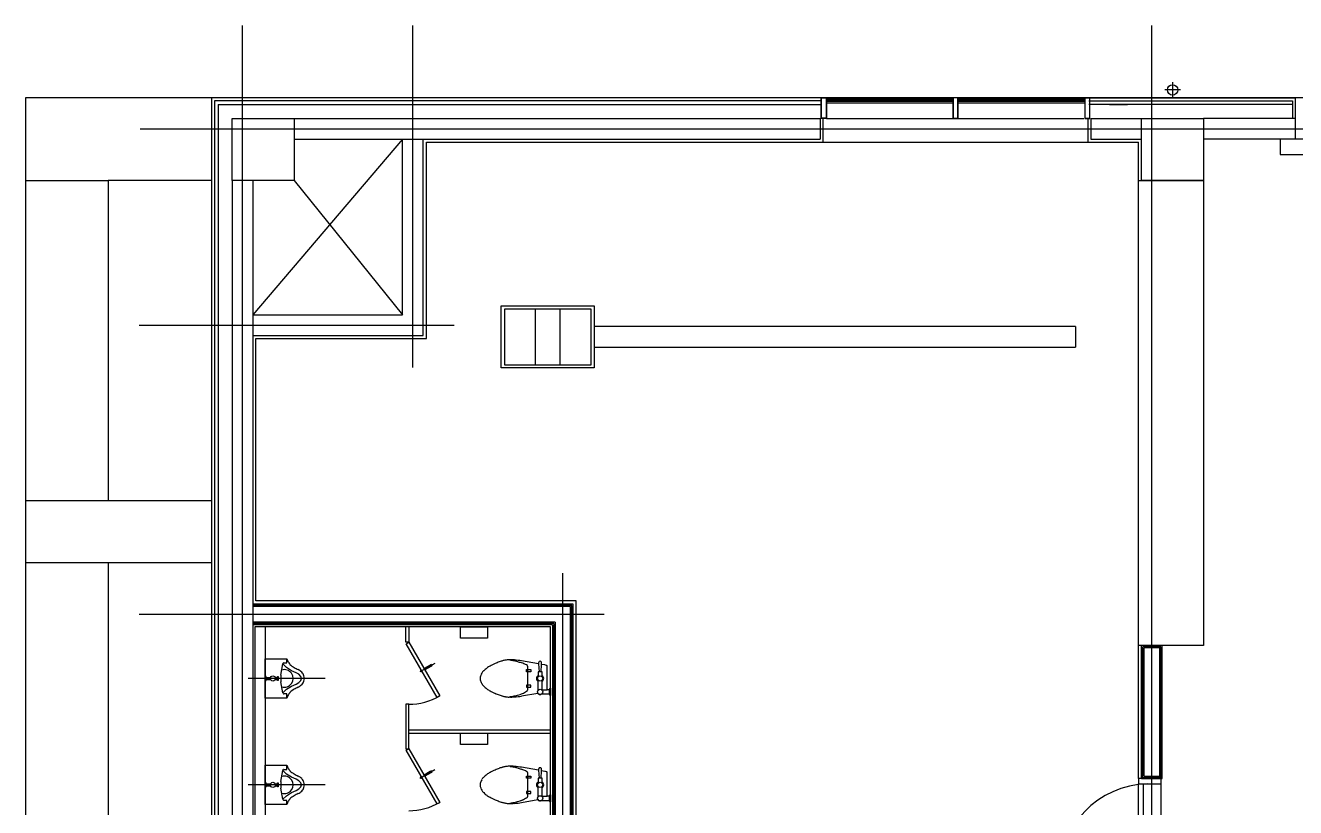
# Model space of a CAD drawing. Header units: millimetres. Extents: x 0 to 356400, y 0 to 68257.
# Drawn here: x 20444.2 to 20935.8, y 7043.1 to 7345.9 of the extents above; entities that cross this region are included whole.
import ezdxf

# ---------------------------------------------------------------- set-up
doc = ezdxf.new("R2010")
doc.units = ezdxf.units.MM
doc.header["$LTSCALE"] = 75
doc.layers.add('8', color=8, linetype='Continuous')

# ---------------------------------------------------------------- blocks, each defined once
blk = doc.blocks.new('G$C7369CDF7')
at = {"layer": '8'}
for p, q in [((1230, 85650), (1230, 9550)), ((1530, 10660), (1530, 38660)), ((1780, 21690), (1780, 28410)), ((1230, 28260), (1230, 21840)), ((1630, 28260), (1630, 21840)), ((1430, 21840), (1230, 21840)), ((1230, 19790), (1230, 21840)), ((1260, 21810), (1430, 21810)), ((1260, 19840), (1260, 21810)), ((1295, 21810), (1295, 19840)), ((1630, 21840), (1430, 21840)), ((1430, 21840), (1430, 20950)), ((1630, 21840), (1630, 20950)), ((1630, 21690), (1780, 21690)), ((1430, 20350), (1430, 20950)), ((1430, 20950), (2030, 20950)), ((2030, 20320), (2030, 20950)), ((2030, 20950), (6530, 20950)), ((2030, 20950), (2030, 20350)), ((6530, 20950), (6530, 20320)), ((1080, 20650), (1230, 20650)), ((1155, 20725), (1155, 20575)), ((7820, 20550), (6530, 20550)), ((6530, 20550), (6530, 20350)), ((7808, 20537), (6543, 20537)), ((6543, 20537), (6543, 20362)), ((7795, 20525), (6555, 20525)), ((6555, 20525), (6555, 20375)), ((7795, 20375), (7795, 20525)), ((7808, 20362), (7808, 20537)), ((7820, 20350), (7820, 20550)), ((7870, 20540), (7820, 20540)), ((7820, 20540), (7820, 20320)), ((8770, 20540), (7870, 20540)), ((7870, 20320), (7870, 20540)), ((14930, 20450), (530, 20450)), ((1430, 19860), (1430, 20350)), ((2030, 20350), (1430, 20350)), ((1630, 19860), (1630, 20350)), ((1660, 19830), (1660, 20320)), ((2030, 20320), (1660, 20320)), ((6530, 20320), (2030, 20320)), ((7820, 20350), (6530, 20350)), ((6530, 20350), (6530, 20320)), ((7820, 20320), (6530, 20320)), ((7808, 20362), (6543, 20362)), ((7795, 20375), (6555, 20375)), ((7820, 20320), (7870, 20320)), ((7870, 20365), (8770, 20365)), ((8770, 20320), (7870, 20320)), ((1260, 20040), (1260, 20180)), ((1295, 20040), (1295, 20215)), ((1430, 19850), (1230, 19850)), ((1230, 19850), (1230, 19800)), ((1230, 19800), (1230, 18575)), ((1230, 19800), (1430, 19800)), ((1428, 19848), (1232, 19848)), ((1232, 19848), (1232, 19802)), ((1232, 19802), (1428, 19802)), ((1232, 19802), (1232, 19802)), ((1238, 19800), (1238, 18575)), ((1246, 19800), (1246, 18575)), ((1258, 19800), (1258, 18575)), ((1266, 19800), (1266, 18575)), ((1280, 18575), (1280, 19800)), ((1428, 19802), (1428, 19848)), ((1430, 19860), (1630, 19860)), ((1430, 19800), (1430, 19850)), ((1430, 19830), (1660, 19830)), ((1430, 17300), (1430, 19790)), ((1660, 17270), (1660, 19830)), ((3445, 19712), (3645, 19712)), ((3445, 19712), (3445, 15054)), ((3645, 15054), (3645, 19712)), ((1430, 18575), (1230, 18575)), ((1230, 18575), (1230, 18525)), ((1428, 18573), (1232, 18573)), ((1232, 18573), (1232, 18527)), ((1428, 18527), (1428, 18573)), ((1430, 18525), (1430, 18575)), ((1230, 18525), (1230, 17300)), ((1230, 18525), (1430, 18525)), ((1232, 18527), (1428, 18527)), ((1232, 18527), (1232, 18527)), ((1238, 18525), (1238, 17300)), ((1246, 18525), (1246, 17300)), ((1258, 18525), (1258, 17300)), ((1266, 18525), (1266, 17300)), ((1280, 17300), (1280, 18525)), ((1230, 17250), (1230, 17300)), ((1230, 17300), (1430, 17300)), ((1230, 17250), (1230, 11350)), ((1430, 17250), (1230, 17250)), ((1232, 17252), (1232, 17298)), ((1232, 17298), (1428, 17298)), ((1428, 17252), (1232, 17252)), ((1260, 17250), (1260, 11380)), ((1295, 11415), (1295, 17250)), ((1428, 17298), (1428, 17252)), ((1430, 17300), (1430, 17250)), ((1660, 17270), (1430, 17270)), ((1430, 12150), (1430, 17240)), ((1430, 17240), (1630, 17240)), ((1630, 12150), (1630, 17240)), ((1660, 13430), (1660, 17270)), ((6230, 15150), (6230, 10650)), ((3245, 14154), (3245, 15054)), ((3245, 15054), (3845, 15054)), ((3275, 15024), (3275, 14184)), ((3815, 15024), (3275, 15024)), ((3815, 14184), (3815, 15024)), ((3845, 15054), (3845, 14154)), ((9000, 14880), (6100, 14880)), ((6100, 14880), (6100, 11780)), ((10430, 14750), (5830, 14750)), ((6130, 14850), (6130, 11750)), ((10230, 14850), (6130, 14850)), ((6143, 14838), (6143, 11750)), ((10218, 14838), (6143, 14838)), ((6155, 14825), (6155, 11750)), ((10205, 14825), (6155, 14825)), ((3815, 14724), (3275, 14724)), ((6305, 14675), (6305, 11750)), ((6305, 14675), (10205, 14675)), ((6318, 14663), (6318, 11750)), ((6318, 14663), (10218, 14663)), ((6330, 14650), (6330, 11750)), ((6330, 14650), (10230, 14650)), ((10080, 14630), (6350, 14630)), ((6350, 14630), (6350, 11770)), ((6945, 14630), (7015, 14630)), ((6945, 14630), (6950, 14620)), ((7010, 14620), (7015, 14630)), ((7350, 14630), (7350, 13260)), ((7380, 13260), (7380, 14630)), ((7975, 14630), (8045, 14630)), ((7975, 14630), (7980, 14620)), ((8040, 14620), (8045, 14630)), ((6709, 14516), (6680, 14350)), ((6715, 14544), (6700, 14545)), ((6700, 14515), (6709, 14516)), ((6709, 14516), (6785, 14520)), ((6720, 14575), (6715, 14544)), ((6785, 14540), (6715, 14544)), ((6850, 14600), (6775, 14600)), ((6835, 14550), (6785, 14550)), ((6785, 14550), (6785, 14510)), ((6785, 14510), (6835, 14510)), ((6925, 14600), (6850, 14600)), ((6965, 14550), (6865, 14550)), ((6965, 14510), (6865, 14510)), ((6950, 14620), (6960, 14620)), ((7000, 14620), (6960, 14620)), ((6960, 14620), (6960, 14599)), ((6960, 14545), (6960, 14599)), ((7020, 14350), (6992, 14508)), ((7000, 14545), (7000, 14620)), ((7000, 14620), (7010, 14620)), ((7739, 14516), (7710, 14350)), ((7745, 14544), (7730, 14545)), ((7730, 14515), (7739, 14516)), ((7739, 14516), (7815, 14520)), ((7750, 14575), (7745, 14544)), ((7815, 14540), (7745, 14544)), ((7880, 14600), (7805, 14600)), ((7865, 14550), (7815, 14550)), ((7815, 14550), (7815, 14510)), ((7815, 14510), (7865, 14510)), ((7955, 14600), (7880, 14600)), ((7995, 14550), (7895, 14550)), ((7995, 14510), (7895, 14510)), ((7980, 14620), (7990, 14620)), ((8030, 14620), (7990, 14620)), ((7990, 14620), (7990, 14599)), ((7990, 14545), (7990, 14599)), ((8050, 14350), (8022, 14508)), ((8030, 14545), (8030, 14620)), ((8030, 14620), (8040, 14620)), ((3815, 14484), (3275, 14484)), ((3275, 14484), (3275, 14184)), ((6850, 14410), (6735, 14410)), ((6765, 14400), (6765, 14440)), ((6765, 14440), (6785, 14440)), ((6785, 14400), (6765, 14400)), ((6785, 14440), (6785, 14400)), ((6965, 14410), (6850, 14410)), ((6915, 14440), (6915, 14400)), ((6935, 14440), (6915, 14440)), ((6915, 14400), (6935, 14400)), ((6935, 14400), (6935, 14440)), ((7880, 14410), (7765, 14410)), ((7795, 14400), (7795, 14440)), ((7795, 14440), (7815, 14440)), ((7815, 14400), (7795, 14400)), ((7815, 14440), (7815, 14400)), ((7995, 14410), (7880, 14410)), ((7945, 14440), (7945, 14400)), ((7965, 14440), (7945, 14440)), ((7945, 14400), (7965, 14400)), ((7965, 14400), (7965, 14440)), ((3845, 14154), (3245, 14154)), ((3275, 14184), (3815, 14184)), ((6350, 14020), (6460, 14020)), ((6350, 13760), (6350, 14020)), ((6460, 14020), (6460, 13760)), ((7380, 14020), (7490, 14020)), ((7380, 13760), (7380, 14020)), ((7490, 14020), (7490, 13760)), ((3430, 10650), (3430, 13700)), ((6460, 13760), (6350, 13760)), ((7490, 13760), (7380, 13760)), ((6500, 13260, 0), (7020, 13560, 0)), ((7035, 13534, 0), (6515, 13234, 0)), ((7020, 13560, 0), (7035, 13534, 0)), ((7530, 13260, 0), (8050, 13560, 0)), ((8065, 13534, 0), (7545, 13234, 0)), ((8050, 13560, 0), (8065, 13534, 0)), ((3530, 13400), (1630, 13400)), ((3560, 13430), (1660, 13430)), ((3530, 11750), (3530, 13400)), ((3560, 11780), (3560, 13430)), ((6704, 13510, 0), (6787, 13365, 0)), ((6714, 13479, 0), (6725, 13486, 0)), ((6714, 13479, 0), (6719, 13471, 0)), ((6719, 13471, 0), (6730, 13478, 0)), ((6720, 13472, 0), (6723, 13466, 0)), ((6721, 13466, 0), (6733, 13472, 0)), ((6721, 13466, 0), (6755, 13408, 0)), ((6725, 13486, 0), (6730, 13478, 0)), ((6729, 13477, 0), (6732, 13472, 0)), ((6733, 13472, 0), (6766, 13415, 0)), ((6742, 13401, 0), (6779, 13422, 0)), ((6742, 13400, 0), (6780, 13421, 0)), ((6742, 13401, 0), (6742, 13400, 0)), ((6779, 13422, 0), (6780, 13421, 0)), ((7734, 13510, 0), (7817, 13365, 0)), ((7744, 13479, 0), (7755, 13486, 0)), ((7744, 13479, 0), (7749, 13471, 0)), ((7749, 13471, 0), (7760, 13478, 0)), ((7750, 13472, 0), (7753, 13466, 0)), ((7751, 13466, 0), (7763, 13472, 0)), ((7751, 13466, 0), (7785, 13408, 0)), ((7755, 13486, 0), (7760, 13478, 0)), ((7759, 13477, 0), (7762, 13472, 0)), ((7763, 13472, 0), (7796, 13415, 0)), ((7772, 13401, 0), (7809, 13422, 0)), ((7772, 13400, 0), (7810, 13421, 0)), ((7772, 13401, 0), (7772, 13400, 0)), ((7809, 13422, 0), (7810, 13421, 0)), ((3840, 13300), (530, 13300)), ((6767, 13379, 0), (6785, 13390, 0)), ((6768, 13377, 0), (6767, 13379, 0)), ((6787, 13388, 0), (6768, 13377, 0)), ((6768, 13377, 0), (6771, 13376, 0)), ((6786, 13385, 0), (6771, 13376, 0)), ((6787, 13388, 0), (6785, 13390, 0)), ((6787, 13388, 0), (6786, 13385, 0)), ((7797, 13379, 0), (7815, 13390, 0)), ((7798, 13377, 0), (7797, 13379, 0)), ((7817, 13388, 0), (7798, 13377, 0)), ((7798, 13377, 0), (7801, 13376, 0)), ((7816, 13385, 0), (7801, 13376, 0)), ((7817, 13388, 0), (7815, 13390, 0)), ((7817, 13388, 0), (7816, 13385, 0)), ((1630, 13200), (3330, 11750)), ((3330, 13200), (1630, 13200)), ((2030, 12150), (3330, 13200)), ((3330, 11750), (3330, 13200)), ((6350, 13260), (6500, 13260)), ((6500, 13230), (6350, 13230)), ((6500, 13260), (6500, 13230)), ((6515, 13234, 0), (6500, 13260, 0)), ((7100, 13260), (7100, 13230)), ((7530, 13260), (7100, 13260)), ((7100, 13230), (7530, 13230)), ((7530, 13230), (7530, 13260)), ((7545, 13234, 0), (7530, 13260, 0)), ((6850, 12452), (6850, 11705)), ((7880, 12452), (7880, 11705)), ((6795, 12170), (6775, 12125)), ((6810, 12195), (6795, 12170)), ((6830, 12215), (6810, 12195)), ((6850, 12220), (6830, 12215)), ((6870, 12215), (6850, 12220)), ((6890, 12195), (6870, 12215)), ((6905, 12170), (6890, 12195)), ((6925, 12125), (6905, 12170)), ((7825, 12170), (7805, 12125)), ((7840, 12195), (7825, 12170)), ((7860, 12215), (7840, 12195)), ((7880, 12220), (7860, 12215)), ((7900, 12215), (7880, 12220)), ((7920, 12195), (7900, 12215)), ((7935, 12170), (7920, 12195)), ((7955, 12125), (7935, 12170)), ((1430, 11550), (1430, 12150)), ((1430, 12150), (2030, 12150)), ((2030, 12150), (2030, 11550)), ((6700, 12080), (6660, 12080)), ((6660, 11870), (6660, 12080)), ((6700, 12050), (6700, 12080)), ((6745, 12075), (6710, 12040)), ((6775, 12125), (6745, 12075)), ((6955, 12075), (6925, 12125)), ((6990, 12040), (6955, 12075)), ((7040, 12080), (7000, 12080)), ((7000, 12080), (7000, 12050)), ((7040, 12080), (7040, 11870)), ((7730, 12080), (7690, 12080)), ((7690, 11870), (7690, 12080)), ((7730, 12050), (7730, 12080)), ((7775, 12075), (7740, 12040)), ((7805, 12125), (7775, 12075)), ((7985, 12075), (7955, 12125)), ((8020, 12040), (7985, 12075)), ((8070, 12080), (8030, 12080)), ((8030, 12080), (8030, 12050)), ((8070, 12080), (8070, 11870)), ((6819, 12022), (6710, 12040)), ((6830, 11990), (6830, 11995)), ((6830, 11995), (6870, 11995)), ((6870, 11990), (6830, 11990)), ((6840, 11968), (6840, 11990)), ((6840, 11870), (6840, 11922)), ((6860, 11965), (6860, 11990)), ((6860, 11870), (6860, 11922)), ((6870, 11995), (6870, 11990)), ((6990, 12040), (6882, 12022)), ((7849, 12022), (7740, 12040)), ((7860, 11990), (7860, 11995)), ((7860, 11995), (7900, 11995)), ((7900, 11990), (7860, 11990)), ((7870, 11968), (7870, 11990)), ((7870, 11870), (7870, 11922)), ((7890, 11965), (7890, 11990)), ((7890, 11870), (7890, 11922)), ((7900, 11995), (7900, 11990)), ((8020, 12040), (7912, 12022)), ((6350, 11870), (8810, 11870)), ((7040, 11870), (6660, 11870)), ((6870, 11880), (6830, 11880)), ((6830, 11880), (6830, 11870)), ((6870, 11870), (6870, 11880)), ((8070, 11870), (7690, 11870)), ((7900, 11880), (7860, 11880)), ((7860, 11880), (7860, 11870)), ((7900, 11870), (7900, 11880)), ((2030, 11750), (8830, 11750)), ((6100, 11780), (3560, 11780)), ((6350, 11770), (8810, 11770)), ((14750, 11650), (530, 11650)), ((2030, 11550), (1430, 11550)), ((2030, 11550), (8830, 11550)), ((1230, 11350), (14130, 11350)), ((1230, 11350), (1230, 9550)), ((1260, 11380), (14160, 11380)), ((1295, 11415), (14195, 11415)), ((2030, 11350), (2030, 10350)), ((5130, 11350), (5130, 9550)), ((5730, 11350), (5730, 9550)), ((1230, 10350), (1230, 9550)), ((2030, 10350), (5130, 10350)), ((2030, 9550), (2030, 10350)), ((5730, 10350), (8830, 10350)), ((1230, 9550), (16830, 9550)), ((1230, 9550), (14130, 9550)), ((1230, 9550), (2030, 9550))]:
    blk.add_line(p, q, dxfattribs=at)
for centre, radius in [((1155, 20650), 50), ((6850, 14530), 25), ((6980, 14530), 25), ((7880, 14530), 25), ((8010, 14530), 25), ((6850, 11945), 25), ((7880, 11945), 25)]:
    blk.add_circle(centre, radius, dxfattribs=at)
for centre, radius, start, end in [((8744, 20429), 874, 181.6081, 270.4388), ((6699, 14530), 15, 86.6335, 273.3665), ((6967, 14530), 251, 165.9638, 169.6403), ((6743, 14586), 20, 152.9263, 165.9638), ((6730, 14593), 5.01, 95.7106, 152.9263), ((6775, 14137), 463, 90, 95.7106), ((6850, 14530), 35, 34.8499, 145.1501), ((6850, 14530), 35, 214.8499, 325.1501), ((6925, 14137), 463, 85.6617, 90), ((6980, 14530), 25, 298.9372, 36.8699), ((7729, 14530), 15, 86.6335, 273.3665), ((7997, 14530), 251, 165.9638, 169.6403), ((7773, 14586), 20, 152.9263, 165.9638), ((7760, 14593), 5.01, 95.7106, 152.9263), ((7805, 14137), 463, 90, 95.7106), ((7880, 14530), 35, 34.8499, 145.1501), ((7880, 14530), 35, 214.8499, 325.1501), ((7955, 14137), 463, 85.6617, 90), ((8010, 14530), 25, 298.9372, 36.8699), ((6981, 14271), 291, 155.9278, 159.444), ((6765, 14368), 54.8, 135, 155.9278), ((6735, 14398), 12.3, 90, 135), ((6965, 14406), 3.54, 36.8699, 90), ((6829, 14304), 174, 29.5675, 36.8699), ((6567, 14156), 475, 26.5651, 29.5675), ((8011, 14271), 291, 155.9278, 159.444), ((7795, 14368), 54.8, 135, 155.9278), ((7765, 14398), 12.3, 90, 135), ((7995, 14406), 3.54, 36.8699, 90), ((7859, 14304), 174, 29.5675, 36.8699), ((7597, 14156), 475, 26.5651, 29.5675), ((7111, 14245), 441, 175.2364, 181.9723), ((7444, 14218), 775, 170.1534, 175.2364), ((6918, 14223), 244, 166.4166, 175.6013), ((7485, 14086), 828, 164.0546, 166.4166), ((7712, 14021), 1064, 161.9714, 164.0546), ((7236, 14176), 564, 159.444, 161.9714), ((6721, 14233), 303, 22.8053, 26.5651), ((6784, 14259), 234, 15.9454, 22.8053), ((6433, 14159), 599, 11.6565, 15.9454), ((6257, 14218), 775, 4.7636, 9.8466), ((6690, 14212), 337, 4.3987, 11.6565), ((6589, 14245), 441, 358.0277, 4.7636), ((8141, 14245), 441, 175.2364, 181.9723), ((8474, 14218), 775, 170.1534, 175.2364), ((7948, 14223), 244, 166.4166, 175.6013), ((8515, 14086), 828, 164.0546, 166.4166), ((8742, 14021), 1064, 161.9714, 164.0546), ((8266, 14176), 564, 159.444, 161.9714), ((7751, 14233), 303, 22.8053, 26.5651), ((7814, 14259), 234, 15.9454, 22.8053), ((7463, 14159), 599, 11.6565, 15.9454), ((7287, 14218), 775, 4.7636, 9.8466), ((7720, 14212), 337, 4.3987, 11.6565), ((7619, 14245), 441, 358.0277, 4.7636), ((6974, 14240), 304, 181.9723, 188.7462), ((6884, 14227), 213, 188.7462, 196.8361), ((7117, 14297), 456, 196.8361, 198.4349), ((7639, 14471), 1007, 198.4349, 199.5108), ((7220, 14323), 562, 199.5108, 203.9625), ((6480, 14323), 562, 336.0375, 340.4892), ((6061, 14471), 1007, 340.4892, 341.5651), ((6584, 14297), 456, 341.5651, 343.1639), ((6816, 14227), 213, 343.1639, 351.2538), ((6727, 14240), 304, 351.2538, 358.0277), ((8004, 14240), 304, 181.9723, 188.7462), ((7914, 14227), 213, 188.7462, 196.8361), ((8147, 14297), 456, 196.8361, 198.4349), ((8669, 14471), 1007, 198.4349, 199.5108), ((8250, 14323), 562, 199.5108, 203.9625), ((7510, 14323), 562, 336.0375, 340.4892), ((7091, 14471), 1007, 340.4892, 341.5651), ((7614, 14297), 456, 341.5651, 343.1639), ((7846, 14227), 213, 343.1639, 351.2538), ((7757, 14240), 304, 351.2538, 358.0277), ((7517, 14455), 887, 203.9625, 207.5073), ((6923, 14145), 217, 207.5073, 216.8699), ((6968, 14179), 273, 216.8699, 225.2192), ((6733, 14179), 273, 314.7808, 323.1301), ((6778, 14145), 217, 323.1301, 332.4927), ((6184, 14455), 887, 332.4927, 336.0375), ((8547, 14455), 887, 203.9625, 207.5073), ((7953, 14145), 217, 207.5073, 216.8699), ((7998, 14179), 273, 216.8699, 225.2192), ((7763, 14179), 273, 314.7808, 323.1301), ((7808, 14145), 217, 323.1301, 332.4927), ((7214, 14455), 887, 332.4927, 336.0375), ((6891, 14102), 165, 225.2192, 236.3099), ((6846, 14034), 82.6, 236.3099, 252.0099), ((6854, 14058), 108, 252.0099, 260.5377), ((6850, 14038), 87.7, 260.5377, 270), ((6850, 14038), 87.7, 270, 279.4623), ((6847, 14058), 108, 279.4623, 287.9901), ((6855, 14034), 82.6, 287.9901, 303.6901), ((6809, 14102), 165, 303.6901, 314.7808), ((7921, 14102), 165, 225.2192, 236.3099), ((7876, 14034), 82.6, 236.3099, 252.0099), ((7884, 14058), 108, 252.0099, 260.5377), ((7880, 14038), 87.7, 260.5377, 270), ((7880, 14038), 87.7, 270, 279.4623), ((7877, 14058), 108, 279.4623, 287.9901), ((7885, 14034), 82.6, 287.9901, 303.6901), ((7839, 14102), 165, 303.6901, 314.7808), ((6500, 13260, 0), 600, 0, 30), ((7530, 13260, 0), 600, 0, 30), ((6369, 12363), 432, 330.4677, 336.4022), ((7100, 11977), 397, 141.3557, 147.5689), ((6878, 12112), 143, 111.62, 127.8697), ((6863, 12119), 132, 95.7532, 106.8667), ((6837, 12119), 132, 73.1333, 84.2468), ((6823, 12112), 143, 52.1303, 68.38), ((6600, 11977), 397, 32.4311, 38.6443), ((7331, 12363), 432, 203.5978, 209.5323), ((7399, 12363), 432, 330.4677, 336.4022), ((8130, 11977), 397, 141.3557, 147.5689), ((7908, 12112), 143, 111.62, 127.8697), ((7893, 12119), 132, 95.7532, 106.8667), ((7867, 12119), 132, 73.1333, 84.2468), ((7853, 12112), 143, 52.1303, 68.38), ((7630, 11977), 397, 32.4311, 38.6443), ((8361, 12363), 432, 203.5978, 209.5323), ((6560, 12367), 304, 289.2616, 294.3412), ((6387, 12570), 565, 301.8611, 305.5191), ((6718, 12055), 18.7, 195.3684, 209.6316), ((6712, 12051), 11.6, 209.6316, 260.75), ((6515, 12291), 270, 317.8156, 328.4446), ((6850, 12055), 85, 343.2144, 196.7856), ((7185, 12291), 270, 211.5554, 222.1844), ((7313, 12570), 565, 234.4809, 238.1389), ((6978, 12066), 28.3, 294.6185, 315), ((6994, 12050), 6.05, 315, 0), ((7141, 12367), 304, 245.6588, 250.7384), ((7590, 12367), 304, 289.2616, 294.3412), ((7417, 12570), 565, 301.8611, 305.5191), ((7748, 12055), 18.7, 195.3684, 209.6316), ((7742, 12051), 11.6, 209.6316, 260.75), ((7545, 12291), 270, 317.8156, 328.4446), ((7880, 12055), 85, 343.2144, 196.7856), ((8215, 12291), 270, 211.5554, 222.1844), ((8343, 12570), 565, 234.4809, 238.1389), ((8008, 12066), 28.3, 294.6185, 315), ((8024, 12050), 6.05, 315, 0), ((8171, 12367), 304, 245.6588, 250.7384), ((6850, 12217), 197, 260.75, 279.25), ((7880, 12217), 197, 260.75, 279.25)]:
    blk.add_arc(centre, radius, start, end, dxfattribs=at)

msp = doc.modelspace()

# ---------------------------------------------------------------- block references
at = {"xscale": 0.04000000000000001, "yscale": 0.04000000000000001, "zscale": 0.04000000000000001, "rotation": 270}
msp.add_blockref('G$C7369CDF7', (20062.17, 7367.09), dxfattribs=at)

doc.saveas('drawing.dxf')
